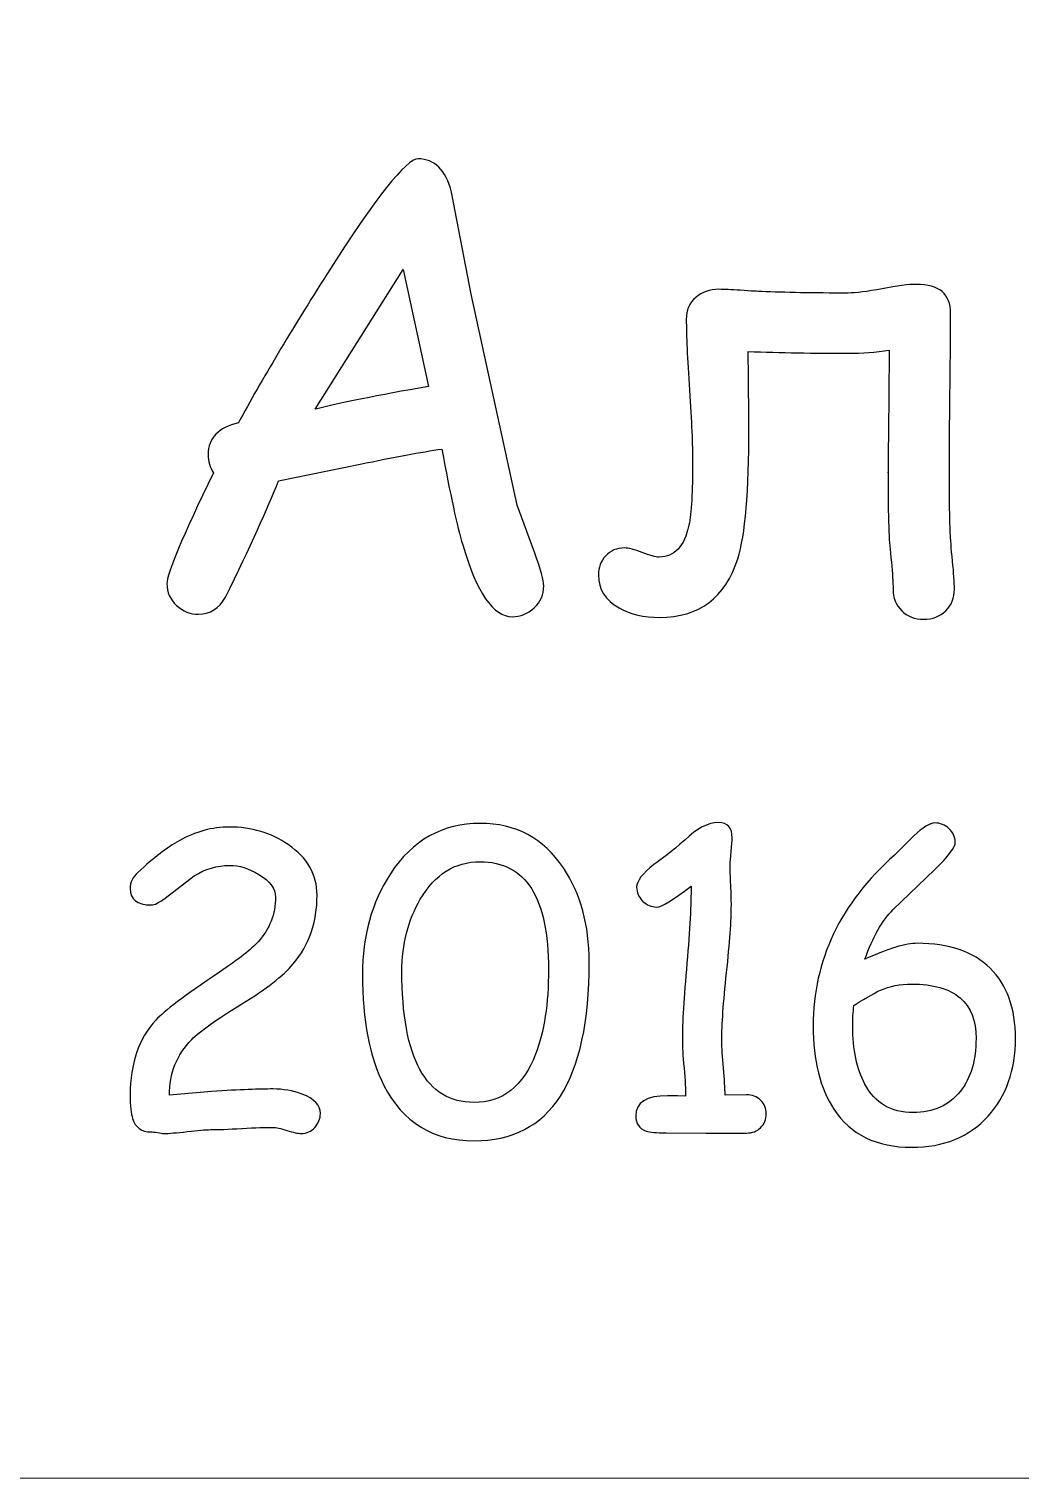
# Model space of a CAD drawing. Header units: centimetres. Extents: x -32 to 84, y -99 to 5.
# Drawn here: x 0.134 to 2.686, y -14.85 to -11.12 of the extents above; entities that cross this region are included whole.
import ezdxf

# ---------------------------------------------------------------- set-up
doc = ezdxf.new("R2010")
doc.units = ezdxf.units.CM
doc.header["$MEASUREMENT"] = 0
doc.layers.add('layer 1', color=7, linetype='Continuous')

msp = doc.modelspace()

# ---------------------------------------------------------------- linework, layer by layer
at = {"layer": 'layer 1', "color": 250, "lineweight": 20}
msp.add_open_spline([(-10.5, 5.15), (-10.5, 5.15), (9.49999, 5.15), (9.49999, 5.15), (9.49999, 5.15), (9.49999, 5.15), (9.49999, -14.85), (9.49999, -14.85), (9.49999, -14.85), (9.49999, -14.85), (-10.5, -14.85), (-10.5, -14.85), (-10.5, -14.85), (-10.5, -14.85), (-10.5, 5.15), (-10.5, 5.15)], degree=3, knots=[0, 0, 0, 0, 0.2, 0.2, 0.2, 0.2, 0.4, 0.4, 0.4, 0.4, 0.6, 0.6, 0.6, 0.6, 1, 1, 1, 1], dxfattribs=at)
msp.add_open_spline([(-10.5, 5.15), (-10.5, 5.15), (9.49999, 5.15), (9.49999, 5.15), (9.49999, 5.15), (9.49999, 5.15), (9.49999, -14.85), (9.49999, -14.85), (9.49999, -14.85), (9.49999, -14.85), (-10.5, -14.85), (-10.5, -14.85), (-10.5, -14.85), (-10.5, -14.85), (-10.5, 5.15), (-10.5, 5.15)], degree=3, knots=[0, 0, 0, 0, 0.2, 0.2, 0.2, 0.2, 0.4, 0.4, 0.4, 0.4, 0.6, 0.6, 0.6, 0.6, 1, 1, 1, 1], dxfattribs=at)
at = {"layer": 'layer 1', "color": 250}
for points, knots in [([(1.37803, -12.63313), (1.32919, -12.63313), (1.28659, -12.5713), (1.2505, -12.4479), (1.2505, -12.4479), (1.23639, -12.401), (1.21848, -12.31892), (1.19705, -12.20165), (1.19705, -12.20165), (1.14331, -12.20912), (1.07303, -12.22217), (0.98619, -12.24083), (0.98619, -12.24083), (0.98619, -12.24083), (0.77589, -12.28374), (0.77589, -12.28374), (0.77589, -12.28374), (0.7493, -12.35196), (0.70399, -12.45164), (0.63967, -12.58302), (0.63967, -12.58302), (0.62257, -12.61207), (0.59978, -12.62673), (0.57048, -12.62673), (0.57048, -12.62673), (0.54931, -12.62673), (0.53059, -12.61927), (0.51376, -12.60408), (0.51376, -12.60408), (0.49721, -12.58889), (0.4888, -12.57023), (0.4888, -12.54784), (0.4888, -12.54784), (0.4888, -12.52279), (0.52868, -12.42765), (0.60873, -12.26242), (0.60873, -12.26242), (0.59978, -12.24883), (0.59517, -12.23337), (0.59517, -12.21551), (0.59517, -12.21551), (0.59517, -12.1734), (0.62122, -12.14622), (0.67304, -12.13423), (0.67304, -12.13423), (0.73329, -12.02283), (0.80954, -11.89491), (0.90153, -11.75046), (0.90153, -11.75046), (1.02717, -11.55325), (1.10533, -11.45464), (1.13598, -11.45464), (1.13598, -11.45464), (1.17805, -11.45464), (1.20654, -11.48316), (1.222, -11.54045), (1.222, -11.54045), (1.222, -11.54045), (1.27193, -11.80296), (1.27193, -11.80296), (1.27193, -11.80296), (1.27193, -11.80296), (1.39079, -12.34557), (1.39079, -12.34557), (1.39079, -12.34557), (1.39079, -12.34557), (1.43611, -12.46949), (1.43611, -12.46949), (1.43611, -12.46949), (1.45158, -12.5116), (1.45917, -12.53985), (1.45917, -12.55397), (1.45917, -12.55397), (1.45917, -12.57636), (1.45103, -12.59528), (1.43448, -12.61047), (1.43448, -12.61047), (1.41793, -12.62566), (1.3992, -12.63313), (1.37803, -12.63313)], [0, 0, 0, 0, 0.047619, 0.047619, 0.047619, 0.047619, 0.0952381, 0.0952381, 0.0952381, 0.0952381, 0.1428571, 0.1428571, 0.1428571, 0.1428571, 0.1904762, 0.1904762, 0.1904762, 0.1904762, 0.2380952, 0.2380952, 0.2380952, 0.2380952, 0.2857143, 0.2857143, 0.2857143, 0.2857143, 0.3333333, 0.3333333, 0.3333333, 0.3333333, 0.3809524, 0.3809524, 0.3809524, 0.3809524, 0.4285714, 0.4285714, 0.4285714, 0.4285714, 0.4761905, 0.4761905, 0.4761905, 0.4761905, 0.5238095, 0.5238095, 0.5238095, 0.5238095, 0.5714286, 0.5714286, 0.5714286, 0.5714286, 0.6190476, 0.6190476, 0.6190476, 0.6190476, 0.6666667, 0.6666667, 0.6666667, 0.6666667, 0.7142857, 0.7142857, 0.7142857, 0.7142857, 0.7619048, 0.7619048, 0.7619048, 0.7619048, 0.8095238, 0.8095238, 0.8095238, 0.8095238, 0.8571429, 0.8571429, 0.8571429, 0.8571429, 0.9047619, 0.9047619, 0.9047619, 0.9047619, 1, 1, 1, 1]), ([(1.09691, -11.73953), (1.09691, -11.73953), (0.8706, -12.09905), (0.8706, -12.09905), (0.8706, -12.09905), (0.93464, -12.08279), (1.03178, -12.06334), (1.1623, -12.04042), (1.1623, -12.04042), (1.1623, -12.04042), (1.09691, -11.73953), (1.09691, -11.73953)], [0, 0, 0, 0, 0.25, 0.25, 0.25, 0.25, 0.5, 0.5, 0.5, 0.5, 1, 1, 1, 1]), ([(2.51666, -12.56224), (2.51666, -12.58462), (2.50933, -12.60301), (2.49441, -12.61767), (2.49441, -12.61767), (2.47975, -12.63233), (2.46048, -12.63952), (2.43742, -12.63952), (2.43742, -12.63952), (2.41462, -12.63952), (2.39563, -12.63233), (2.38098, -12.61767), (2.38098, -12.61767), (2.36605, -12.60301), (2.35872, -12.58462), (2.35872, -12.56224), (2.35872, -12.56224), (2.35872, -12.54491), (2.35737, -12.52173), (2.35438, -12.49268), (2.35438, -12.49268), (2.35085, -12.45936), (2.34896, -12.43644), (2.34842, -12.42392), (2.34842, -12.42392), (2.34651, -12.38154), (2.3457, -12.32744), (2.3457, -12.26135), (2.3457, -12.26135), (2.3457, -12.27734), (2.34679, -12.1726), (2.34896, -11.94714), (2.34896, -11.94714), (2.31395, -11.95247), (2.27867, -11.95514), (2.2434, -11.95514), (2.2434, -11.95514), (2.15494, -11.95514), (2.06892, -11.95354), (1.98588, -11.95034), (1.98588, -11.95034), (1.98588, -11.97166), (1.98615, -12.00417), (1.9867, -12.04761), (1.9867, -12.04761), (1.98724, -12.09105), (1.9875, -12.12383), (1.9875, -12.14569), (1.9875, -12.14569), (1.9875, -12.31012), (1.97801, -12.42312), (1.95901, -12.48388), (1.95901, -12.48388), (1.92673, -12.58436), (1.85942, -12.63472), (1.75712, -12.63472), (1.75712, -12.63472), (1.7175, -12.63472), (1.68277, -12.62673), (1.65319, -12.61047), (1.65319, -12.61047), (1.61765, -12.59048), (1.60001, -12.5625), (1.60001, -12.52572), (1.60001, -12.52572), (1.60001, -12.50654), (1.60625, -12.49001), (1.61873, -12.47642), (1.61873, -12.47642), (1.63095, -12.4631), (1.64723, -12.45617), (1.66731, -12.45617), (1.66731, -12.45617), (1.67789, -12.45617), (1.69309, -12.46016), (1.71263, -12.46789), (1.71263, -12.46789), (1.73216, -12.47562), (1.74681, -12.47962), (1.75686, -12.47962), (1.75686, -12.47962), (1.79566, -12.47962), (1.82089, -12.45217), (1.8331, -12.39754), (1.8331, -12.39754), (1.83934, -12.36635), (1.8426, -12.31145), (1.8426, -12.23257), (1.8426, -12.23257), (1.8426, -12.19206), (1.83989, -12.13103), (1.83447, -12.04975), (1.83447, -12.04975), (1.82904, -11.96846), (1.82632, -11.90797), (1.82632, -11.86772), (1.82632, -11.86772), (1.82632, -11.84427), (1.83447, -11.82562), (1.85047, -11.81149), (1.85047, -11.81149), (1.86675, -11.79737), (1.88656, -11.79044), (1.91044, -11.79044), (1.91044, -11.79044), (1.92428, -11.79044), (1.94246, -11.79124), (1.96526, -11.79284), (1.96526, -11.79284), (1.99374, -11.79497), (2.01247, -11.79603), (2.02088, -11.79603), (2.02088, -11.79603), (2.07922, -11.7987), (2.15331, -11.80003), (2.24313, -11.80003), (2.24313, -11.80003), (2.26294, -11.80003), (2.29197, -11.7963), (2.33051, -11.78884), (2.33051, -11.78884), (2.36931, -11.78138), (2.39862, -11.77764), (2.4187, -11.77764), (2.4187, -11.77764), (2.47758, -11.77764), (2.50689, -11.8027), (2.50689, -11.85253), (2.50689, -11.85253), (2.50689, -11.89784), (2.50634, -11.9658), (2.50526, -12.05588), (2.50526, -12.05588), (2.50417, -12.14595), (2.50363, -12.21365), (2.50363, -12.25895), (2.50363, -12.25895), (2.50363, -12.32265), (2.50445, -12.37568), (2.50608, -12.41832), (2.50608, -12.41832), (2.50662, -12.43138), (2.50851, -12.45537), (2.51177, -12.49028), (2.51177, -12.49028), (2.51503, -12.52039), (2.51666, -12.54438), (2.51666, -12.56224)], [0, 0, 0, 0, 0.0263158, 0.0263158, 0.0263158, 0.0263158, 0.0526316, 0.0526316, 0.0526316, 0.0526316, 0.0789474, 0.0789474, 0.0789474, 0.0789474, 0.1052632, 0.1052632, 0.1052632, 0.1052632, 0.1315789, 0.1315789, 0.1315789, 0.1315789, 0.1578947, 0.1578947, 0.1578947, 0.1578947, 0.1842105, 0.1842105, 0.1842105, 0.1842105, 0.2105263, 0.2105263, 0.2105263, 0.2105263, 0.2368421, 0.2368421, 0.2368421, 0.2368421, 0.2631579, 0.2631579, 0.2631579, 0.2631579, 0.2894737, 0.2894737, 0.2894737, 0.2894737, 0.3157895, 0.3157895, 0.3157895, 0.3157895, 0.3421053, 0.3421053, 0.3421053, 0.3421053, 0.3684211, 0.3684211, 0.3684211, 0.3684211, 0.3947368, 0.3947368, 0.3947368, 0.3947368, 0.4210526, 0.4210526, 0.4210526, 0.4210526, 0.4473684, 0.4473684, 0.4473684, 0.4473684, 0.4736842, 0.4736842, 0.4736842, 0.4736842, 0.5, 0.5, 0.5, 0.5, 0.5263158, 0.5263158, 0.5263158, 0.5263158, 0.5526316, 0.5526316, 0.5526316, 0.5526316, 0.5789474, 0.5789474, 0.5789474, 0.5789474, 0.6052632, 0.6052632, 0.6052632, 0.6052632, 0.6315789, 0.6315789, 0.6315789, 0.6315789, 0.6578947, 0.6578947, 0.6578947, 0.6578947, 0.6842105, 0.6842105, 0.6842105, 0.6842105, 0.7105263, 0.7105263, 0.7105263, 0.7105263, 0.7368421, 0.7368421, 0.7368421, 0.7368421, 0.7631579, 0.7631579, 0.7631579, 0.7631579, 0.7894737, 0.7894737, 0.7894737, 0.7894737, 0.8157895, 0.8157895, 0.8157895, 0.8157895, 0.8421053, 0.8421053, 0.8421053, 0.8421053, 0.8684211, 0.8684211, 0.8684211, 0.8684211, 0.8947368, 0.8947368, 0.8947368, 0.8947368, 0.9210526, 0.9210526, 0.9210526, 0.9210526, 0.9473684, 0.9473684, 0.9473684, 0.9473684, 1, 1, 1, 1]), ([(1.27968, -13.98203), (1.17381, -13.98203), (1.09647, -13.9346), (1.04781, -13.83955), (1.04781, -13.83955), (1.01092, -13.76639), (0.99238, -13.67117), (0.99238, -13.55407), (0.99238, -13.55407), (0.99238, -13.455), (1.01645, -13.36853), (1.06438, -13.29467), (1.06438, -13.29467), (1.12124, -13.2082), (1.19841, -13.16496), (1.29589, -13.16496), (1.29589, -13.16496), (1.38733, -13.16496), (1.4588, -13.2033), (1.50994, -13.27979), (1.50994, -13.27979), (1.55414, -13.34613), (1.57625, -13.42682), (1.57625, -13.52221), (1.57625, -13.52221), (1.57625, -13.67537), (1.55147, -13.79019), (1.5021, -13.86704), (1.5021, -13.86704), (1.45256, -13.9437), (1.37842, -13.98203), (1.27968, -13.98203)], [0, 0, 0, 0, 0.1111111, 0.1111111, 0.1111111, 0.1111111, 0.2222222, 0.2222222, 0.2222222, 0.2222222, 0.3333333, 0.3333333, 0.3333333, 0.3333333, 0.4444444, 0.4444444, 0.4444444, 0.4444444, 0.5555556, 0.5555556, 0.5555556, 0.5555556, 0.6666667, 0.6666667, 0.6666667, 0.6666667, 0.7777778, 0.7777778, 0.7777778, 0.7777778, 1, 1, 1, 1]), ([(1.98153, -13.96208), (1.98153, -13.96208), (1.87762, -13.96208), (1.87762, -13.96208), (1.87762, -13.96208), (1.87762, -13.96208), (1.77425, -13.96155), (1.77425, -13.96155), (1.77425, -13.96155), (1.74983, -13.96155), (1.73272, -13.95998), (1.72292, -13.957), (1.72292, -13.957), (1.70528, -13.9507), (1.69637, -13.93775), (1.69637, -13.91797), (1.69637, -13.91797), (1.69637, -13.88331), (1.72363, -13.86598), (1.77817, -13.86598), (1.77817, -13.86598), (1.77817, -13.86598), (1.8033, -13.86651), (1.8033, -13.86651), (1.8033, -13.86651), (1.8033, -13.86651), (1.82468, -13.86756), (1.82468, -13.86756), (1.82468, -13.86756), (1.82468, -13.85111), (1.82326, -13.82695), (1.8204, -13.79474), (1.8204, -13.79474), (1.81755, -13.76271), (1.81613, -13.73873), (1.81613, -13.72263), (1.81613, -13.72263), (1.81613, -13.67922), (1.82005, -13.61341), (1.82789, -13.52484), (1.82789, -13.52484), (1.83538, -13.43785), (1.83895, -13.37168), (1.83859, -13.3267), (1.83859, -13.3267), (1.79225, -13.3624), (1.76266, -13.38026), (1.74983, -13.38026), (1.74983, -13.38026), (1.73611, -13.38026), (1.72399, -13.37518), (1.71383, -13.36485), (1.71383, -13.36485), (1.70367, -13.3547), (1.6985, -13.3428), (1.6985, -13.3295), (1.6985, -13.3295), (1.6985, -13.31339), (1.7133, -13.29397), (1.74306, -13.27104), (1.74306, -13.27104), (1.76178, -13.25808), (1.78833, -13.23725), (1.82254, -13.20855), (1.82254, -13.20855), (1.85302, -13.17809), (1.88208, -13.16286), (1.9097, -13.16286), (1.9097, -13.16286), (1.93287, -13.16286), (1.94445, -13.17599), (1.94445, -13.20225), (1.94445, -13.20225), (1.94445, -13.21012), (1.94356, -13.22185), (1.94178, -13.23743), (1.94178, -13.23743), (1.93999, -13.25283), (1.93911, -13.26456), (1.93911, -13.27244), (1.93911, -13.27244), (1.93911, -13.28364), (1.93964, -13.30079), (1.94071, -13.32372), (1.94071, -13.32372), (1.94178, -13.34648), (1.94231, -13.36363), (1.94231, -13.37483), (1.94231, -13.37483), (1.94231, -13.41387), (1.93821, -13.4718), (1.93001, -13.54899), (1.93001, -13.54899), (1.92182, -13.62618), (1.91771, -13.68395), (1.91771, -13.72263), (1.91771, -13.72263), (1.91771, -13.74241), (1.91914, -13.76639), (1.92182, -13.79474), (1.92182, -13.79474), (1.92449, -13.8231), (1.92591, -13.84638), (1.92627, -13.86441), (1.92627, -13.86441), (1.92627, -13.86441), (1.98134, -13.86336), (1.98134, -13.86336), (1.98134, -13.86336), (1.99595, -13.86336), (2.00808, -13.86809), (2.0177, -13.87754), (2.0177, -13.87754), (2.02733, -13.88699), (2.03214, -13.89872), (2.03214, -13.91272), (2.03214, -13.91272), (2.03214, -13.92707), (2.02733, -13.93898), (2.0177, -13.94825), (2.0177, -13.94825), (2.00825, -13.95753), (1.99614, -13.96208), (1.98153, -13.96208)], [0, 0, 0, 0, 0.03125, 0.03125, 0.03125, 0.03125, 0.0625, 0.0625, 0.0625, 0.0625, 0.09375, 0.09375, 0.09375, 0.09375, 0.125, 0.125, 0.125, 0.125, 0.15625, 0.15625, 0.15625, 0.15625, 0.1875, 0.1875, 0.1875, 0.1875, 0.21875, 0.21875, 0.21875, 0.21875, 0.25, 0.25, 0.25, 0.25, 0.28125, 0.28125, 0.28125, 0.28125, 0.3125, 0.3125, 0.3125, 0.3125, 0.34375, 0.34375, 0.34375, 0.34375, 0.375, 0.375, 0.375, 0.375, 0.40625, 0.40625, 0.40625, 0.40625, 0.4375, 0.4375, 0.4375, 0.4375, 0.46875, 0.46875, 0.46875, 0.46875, 0.5, 0.5, 0.5, 0.5, 0.53125, 0.53125, 0.53125, 0.53125, 0.5625, 0.5625, 0.5625, 0.5625, 0.59375, 0.59375, 0.59375, 0.59375, 0.625, 0.625, 0.625, 0.625, 0.65625, 0.65625, 0.65625, 0.65625, 0.6875, 0.6875, 0.6875, 0.6875, 0.71875, 0.71875, 0.71875, 0.71875, 0.75, 0.75, 0.75, 0.75, 0.78125, 0.78125, 0.78125, 0.78125, 0.8125, 0.8125, 0.8125, 0.8125, 0.84375, 0.84375, 0.84375, 0.84375, 0.875, 0.875, 0.875, 0.875, 0.90625, 0.90625, 0.90625, 0.90625, 0.9375, 0.9375, 0.9375, 0.9375, 1, 1, 1, 1]), ([(2.40676, -13.99884), (2.31605, -13.99884), (2.24921, -13.96611), (2.20644, -13.90082), (2.20644, -13.90082), (2.17097, -13.84726), (2.15315, -13.77549), (2.15315, -13.68605), (2.15315, -13.68605), (2.15315, -13.51714), (2.22302, -13.37063), (2.36274, -13.24653), (2.36274, -13.24653), (2.36274, -13.24653), (2.41175, -13.19769), (2.41175, -13.19769), (2.41175, -13.19769), (2.43581, -13.17512), (2.45399, -13.16391), (2.46611, -13.16391), (2.46611, -13.16391), (2.48001, -13.16391), (2.49231, -13.16881), (2.50265, -13.17862), (2.50265, -13.17862), (2.51316, -13.18824), (2.51851, -13.1998), (2.51887, -13.21327), (2.51887, -13.21327), (2.51958, -13.22553), (2.50175, -13.24933), (2.46557, -13.28469), (2.46557, -13.28469), (2.46557, -13.28469), (2.35881, -13.38691), (2.35881, -13.38691), (2.35881, -13.38691), (2.33066, -13.41509), (2.30642, -13.45745), (2.2861, -13.51434), (2.2861, -13.51434), (2.31641, -13.50068), (2.34296, -13.49053), (2.3656, -13.4837), (2.3656, -13.4837), (2.38805, -13.47705), (2.40676, -13.47373), (2.42137, -13.47373), (2.42137, -13.47373), (2.50282, -13.47373), (2.56521, -13.49508), (2.60869, -13.53779), (2.60869, -13.53779), (2.65217, -13.5805), (2.67392, -13.64071), (2.67392, -13.7186), (2.67392, -13.7186), (2.67392, -13.80017), (2.65039, -13.86686), (2.60352, -13.9185), (2.60352, -13.9185), (2.5545, -13.97206), (2.48892, -13.99884), (2.40676, -13.99884)], [0, 0, 0, 0, 0.0588235, 0.0588235, 0.0588235, 0.0588235, 0.1176471, 0.1176471, 0.1176471, 0.1176471, 0.1764706, 0.1764706, 0.1764706, 0.1764706, 0.2352941, 0.2352941, 0.2352941, 0.2352941, 0.2941176, 0.2941176, 0.2941176, 0.2941176, 0.3529412, 0.3529412, 0.3529412, 0.3529412, 0.4117647, 0.4117647, 0.4117647, 0.4117647, 0.4705882, 0.4705882, 0.4705882, 0.4705882, 0.5294118, 0.5294118, 0.5294118, 0.5294118, 0.5882353, 0.5882353, 0.5882353, 0.5882353, 0.6470588, 0.6470588, 0.6470588, 0.6470588, 0.7058824, 0.7058824, 0.7058824, 0.7058824, 0.7647059, 0.7647059, 0.7647059, 0.7647059, 0.8235294, 0.8235294, 0.8235294, 0.8235294, 0.8823529, 0.8823529, 0.8823529, 0.8823529, 1, 1, 1, 1]), ([(0.83501, -13.96313), (0.82628, -13.96313), (0.81398, -13.9605), (0.79812, -13.95525), (0.79812, -13.95525), (0.78226, -13.95), (0.77014, -13.94738), (0.76194, -13.94738), (0.76194, -13.94738), (0.74411, -13.94738), (0.71739, -13.94843), (0.68192, -13.95035), (0.68192, -13.95035), (0.64645, -13.95228), (0.61972, -13.95333), (0.60154, -13.95333), (0.60154, -13.95333), (0.58799, -13.95333), (0.56785, -13.9549), (0.5413, -13.95823), (0.5413, -13.95823), (0.51457, -13.96155), (0.49443, -13.96313), (0.48089, -13.96313), (0.48089, -13.96313), (0.47714, -13.96313), (0.47161, -13.96243), (0.46431, -13.96103), (0.46431, -13.96103), (0.457, -13.95963), (0.4513, -13.9591), (0.44755, -13.9591), (0.44755, -13.9591), (0.42349, -13.9591), (0.40781, -13.94755), (0.4005, -13.9248), (0.4005, -13.9248), (0.39641, -13.91272), (0.39427, -13.89224), (0.39427, -13.86318), (0.39427, -13.86318), (0.39427, -13.78372), (0.41636, -13.71965), (0.46056, -13.67117), (0.46056, -13.67117), (0.4807, -13.64894), (0.53524, -13.60798), (0.624, -13.54829), (0.624, -13.54829), (0.67373, -13.51469), (0.70687, -13.48861), (0.72363, -13.46988), (0.72363, -13.46988), (0.75356, -13.43697), (0.76853, -13.39864), (0.76853, -13.35453), (0.76853, -13.35453), (0.76853, -13.33265), (0.7541, -13.31322), (0.72523, -13.29624), (0.72523, -13.29624), (0.69974, -13.28084), (0.67479, -13.27314), (0.65038, -13.27314), (0.65038, -13.27314), (0.61829, -13.27314), (0.58782, -13.28224), (0.55894, -13.30027), (0.55894, -13.30027), (0.55894, -13.30027), (0.48409, -13.35768), (0.48409, -13.35768), (0.48409, -13.35768), (0.46912, -13.36923), (0.45718, -13.37501), (0.44809, -13.37501), (0.44809, -13.37501), (0.41227, -13.37501), (0.39427, -13.361), (0.39427, -13.333), (0.39427, -13.333), (0.39427, -13.31689), (0.40086, -13.30307), (0.41405, -13.29134), (0.41405, -13.29134), (0.45486, -13.25371), (0.49015, -13.22658), (0.52027, -13.20977), (0.52027, -13.20977), (0.56233, -13.18614), (0.60564, -13.17441), (0.65019, -13.17441), (0.65019, -13.17441), (0.7067, -13.17441), (0.75713, -13.18947), (0.80133, -13.21957), (0.80133, -13.21957), (0.8507, -13.25336), (0.87547, -13.29677), (0.87547, -13.3498), (0.87547, -13.3498), (0.87547, -13.38463), (0.87048, -13.41667), (0.86032, -13.44607), (0.86032, -13.44607), (0.85016, -13.47548), (0.83484, -13.50226), (0.81434, -13.52659), (0.81434, -13.52659), (0.78832, -13.5574), (0.74411, -13.5917), (0.68174, -13.62969), (0.68174, -13.62969), (0.61633, -13.66994), (0.57338, -13.70058), (0.55271, -13.7214), (0.55271, -13.7214), (0.51421, -13.76061), (0.49514, -13.8084), (0.49585, -13.86441), (0.49585, -13.86441), (0.49585, -13.86441), (0.6035, -13.85478), (0.6035, -13.85478), (0.6035, -13.85478), (0.67729, -13.85076), (0.73004, -13.84866), (0.76176, -13.84866), (0.76176, -13.84866), (0.78832, -13.84866), (0.81327, -13.85303), (0.83698, -13.86196), (0.83698, -13.86196), (0.86835, -13.87404), (0.88403, -13.89049), (0.88403, -13.91184), (0.88403, -13.91184), (0.88403, -13.92515), (0.87939, -13.93705), (0.86995, -13.94755), (0.86995, -13.94755), (0.8605, -13.95788), (0.84892, -13.96313), (0.83501, -13.96313)], [0, 0, 0, 0, 0.027027, 0.027027, 0.027027, 0.027027, 0.0540541, 0.0540541, 0.0540541, 0.0540541, 0.0810811, 0.0810811, 0.0810811, 0.0810811, 0.1081081, 0.1081081, 0.1081081, 0.1081081, 0.1351351, 0.1351351, 0.1351351, 0.1351351, 0.1621622, 0.1621622, 0.1621622, 0.1621622, 0.1891892, 0.1891892, 0.1891892, 0.1891892, 0.2162162, 0.2162162, 0.2162162, 0.2162162, 0.2432432, 0.2432432, 0.2432432, 0.2432432, 0.2702703, 0.2702703, 0.2702703, 0.2702703, 0.2972973, 0.2972973, 0.2972973, 0.2972973, 0.3243243, 0.3243243, 0.3243243, 0.3243243, 0.3513514, 0.3513514, 0.3513514, 0.3513514, 0.3783784, 0.3783784, 0.3783784, 0.3783784, 0.4054054, 0.4054054, 0.4054054, 0.4054054, 0.4324324, 0.4324324, 0.4324324, 0.4324324, 0.4594595, 0.4594595, 0.4594595, 0.4594595, 0.4864865, 0.4864865, 0.4864865, 0.4864865, 0.5135135, 0.5135135, 0.5135135, 0.5135135, 0.5405405, 0.5405405, 0.5405405, 0.5405405, 0.5675676, 0.5675676, 0.5675676, 0.5675676, 0.5945946, 0.5945946, 0.5945946, 0.5945946, 0.6216216, 0.6216216, 0.6216216, 0.6216216, 0.6486486, 0.6486486, 0.6486486, 0.6486486, 0.6756757, 0.6756757, 0.6756757, 0.6756757, 0.7027027, 0.7027027, 0.7027027, 0.7027027, 0.7297297, 0.7297297, 0.7297297, 0.7297297, 0.7567568, 0.7567568, 0.7567568, 0.7567568, 0.7837838, 0.7837838, 0.7837838, 0.7837838, 0.8108108, 0.8108108, 0.8108108, 0.8108108, 0.8378378, 0.8378378, 0.8378378, 0.8378378, 0.8648649, 0.8648649, 0.8648649, 0.8648649, 0.8918919, 0.8918919, 0.8918919, 0.8918919, 0.9189189, 0.9189189, 0.9189189, 0.9189189, 0.9459459, 0.9459459, 0.9459459, 0.9459459, 1, 1, 1, 1]), ([(1.29518, -13.26368), (1.23049, -13.26368), (1.17934, -13.29589), (1.14138, -13.36048), (1.14138, -13.36048), (1.10984, -13.41457), (1.09397, -13.47618), (1.09397, -13.54549), (1.09397, -13.54549), (1.09397, -13.65804), (1.10948, -13.74241), (1.14031, -13.79877), (1.14031, -13.79877), (1.17132, -13.85513), (1.21765, -13.88331), (1.2795, -13.88331), (1.2795, -13.88331), (1.35329, -13.88331), (1.40604, -13.842), (1.43812, -13.75921), (1.43812, -13.75921), (1.4604, -13.7018), (1.47144, -13.62916), (1.47144, -13.54094), (1.47144, -13.54094), (1.47144, -13.44835), (1.45683, -13.37903), (1.42743, -13.33282), (1.42743, -13.33282), (1.39802, -13.28679), (1.354, -13.26368), (1.29518, -13.26368)], [0, 0, 0, 0, 0.1111111, 0.1111111, 0.1111111, 0.1111111, 0.2222222, 0.2222222, 0.2222222, 0.2222222, 0.3333333, 0.3333333, 0.3333333, 0.3333333, 0.4444444, 0.4444444, 0.4444444, 0.4444444, 0.5555556, 0.5555556, 0.5555556, 0.5555556, 0.6666667, 0.6666667, 0.6666667, 0.6666667, 0.7777778, 0.7777778, 0.7777778, 0.7777778, 1, 1, 1, 1]), ([(2.40676, -13.57875), (2.37682, -13.57875), (2.35009, -13.58383), (2.32638, -13.59415), (2.32638, -13.59415), (2.31729, -13.59818), (2.29448, -13.61131), (2.25794, -13.63354), (2.25794, -13.63354), (2.2558, -13.65156), (2.25473, -13.66924), (2.25473, -13.68657), (2.25473, -13.68657), (2.25473, -13.74766), (2.26525, -13.79737), (2.2861, -13.83588), (2.2861, -13.83588), (2.31248, -13.88506), (2.35382, -13.90957), (2.40979, -13.90957), (2.40979, -13.90957), (2.46255, -13.90957), (2.50318, -13.89119), (2.53205, -13.85443), (2.53205, -13.85443), (2.55896, -13.8203), (2.57233, -13.77514), (2.57233, -13.71878), (2.57233, -13.71878), (2.57233, -13.67222), (2.55861, -13.63721), (2.53116, -13.61376), (2.53116, -13.61376), (2.50353, -13.59048), (2.46219, -13.57875), (2.40676, -13.57875)], [0, 0, 0, 0, 0.1, 0.1, 0.1, 0.1, 0.2, 0.2, 0.2, 0.2, 0.3, 0.3, 0.3, 0.3, 0.4, 0.4, 0.4, 0.4, 0.5, 0.5, 0.5, 0.5, 0.6, 0.6, 0.6, 0.6, 0.7, 0.7, 0.7, 0.7, 0.8, 0.8, 0.8, 0.8, 1, 1, 1, 1])]:
    msp.add_open_spline(points, degree=3, knots=knots, dxfattribs=at)
at = {"layer": 'layer 1', "color": 250, "lineweight": 25}
for points, knots in [([(1.37803, -12.63313), (1.32919, -12.63313), (1.28659, -12.5713), (1.2505, -12.4479), (1.2505, -12.4479), (1.23639, -12.401), (1.21848, -12.31892), (1.19705, -12.20165), (1.19705, -12.20165), (1.14331, -12.20912), (1.07303, -12.22217), (0.98619, -12.24083), (0.98619, -12.24083), (0.98619, -12.24083), (0.77589, -12.28374), (0.77589, -12.28374), (0.77589, -12.28374), (0.7493, -12.35196), (0.70399, -12.45164), (0.63967, -12.58302), (0.63967, -12.58302), (0.62257, -12.61207), (0.59978, -12.62673), (0.57048, -12.62673), (0.57048, -12.62673), (0.54931, -12.62673), (0.53059, -12.61927), (0.51376, -12.60408), (0.51376, -12.60408), (0.49721, -12.58889), (0.4888, -12.57023), (0.4888, -12.54784), (0.4888, -12.54784), (0.4888, -12.52279), (0.52868, -12.42765), (0.60873, -12.26242), (0.60873, -12.26242), (0.59978, -12.24883), (0.59517, -12.23337), (0.59517, -12.21551), (0.59517, -12.21551), (0.59517, -12.1734), (0.62122, -12.14622), (0.67304, -12.13423), (0.67304, -12.13423), (0.73329, -12.02283), (0.80954, -11.89491), (0.90153, -11.75046), (0.90153, -11.75046), (1.02717, -11.55325), (1.10533, -11.45464), (1.13598, -11.45464), (1.13598, -11.45464), (1.17805, -11.45464), (1.20654, -11.48316), (1.222, -11.54045), (1.222, -11.54045), (1.222, -11.54045), (1.27193, -11.80296), (1.27193, -11.80296), (1.27193, -11.80296), (1.27193, -11.80296), (1.39079, -12.34557), (1.39079, -12.34557), (1.39079, -12.34557), (1.39079, -12.34557), (1.43611, -12.46949), (1.43611, -12.46949), (1.43611, -12.46949), (1.45158, -12.5116), (1.45917, -12.53985), (1.45917, -12.55397), (1.45917, -12.55397), (1.45917, -12.57636), (1.45103, -12.59528), (1.43448, -12.61047), (1.43448, -12.61047), (1.41793, -12.62566), (1.3992, -12.63313), (1.37803, -12.63313)], [0, 0, 0, 0, 0.047619, 0.047619, 0.047619, 0.047619, 0.0952381, 0.0952381, 0.0952381, 0.0952381, 0.1428571, 0.1428571, 0.1428571, 0.1428571, 0.1904762, 0.1904762, 0.1904762, 0.1904762, 0.2380952, 0.2380952, 0.2380952, 0.2380952, 0.2857143, 0.2857143, 0.2857143, 0.2857143, 0.3333333, 0.3333333, 0.3333333, 0.3333333, 0.3809524, 0.3809524, 0.3809524, 0.3809524, 0.4285714, 0.4285714, 0.4285714, 0.4285714, 0.4761905, 0.4761905, 0.4761905, 0.4761905, 0.5238095, 0.5238095, 0.5238095, 0.5238095, 0.5714286, 0.5714286, 0.5714286, 0.5714286, 0.6190476, 0.6190476, 0.6190476, 0.6190476, 0.6666667, 0.6666667, 0.6666667, 0.6666667, 0.7142857, 0.7142857, 0.7142857, 0.7142857, 0.7619048, 0.7619048, 0.7619048, 0.7619048, 0.8095238, 0.8095238, 0.8095238, 0.8095238, 0.8571429, 0.8571429, 0.8571429, 0.8571429, 0.9047619, 0.9047619, 0.9047619, 0.9047619, 1, 1, 1, 1]), ([(1.09691, -11.73953), (1.09691, -11.73953), (0.8706, -12.09905), (0.8706, -12.09905), (0.8706, -12.09905), (0.93464, -12.08279), (1.03178, -12.06334), (1.1623, -12.04042), (1.1623, -12.04042), (1.1623, -12.04042), (1.09691, -11.73953), (1.09691, -11.73953)], [0, 0, 0, 0, 0.25, 0.25, 0.25, 0.25, 0.5, 0.5, 0.5, 0.5, 1, 1, 1, 1]), ([(2.51666, -12.56224), (2.51666, -12.58462), (2.50933, -12.60301), (2.49441, -12.61767), (2.49441, -12.61767), (2.47975, -12.63233), (2.46048, -12.63952), (2.43742, -12.63952), (2.43742, -12.63952), (2.41462, -12.63952), (2.39563, -12.63233), (2.38098, -12.61767), (2.38098, -12.61767), (2.36605, -12.60301), (2.35872, -12.58462), (2.35872, -12.56224), (2.35872, -12.56224), (2.35872, -12.54491), (2.35737, -12.52173), (2.35438, -12.49268), (2.35438, -12.49268), (2.35085, -12.45936), (2.34896, -12.43644), (2.34842, -12.42392), (2.34842, -12.42392), (2.34651, -12.38154), (2.3457, -12.32744), (2.3457, -12.26135), (2.3457, -12.26135), (2.3457, -12.27734), (2.34679, -12.1726), (2.34896, -11.94714), (2.34896, -11.94714), (2.31395, -11.95247), (2.27867, -11.95514), (2.2434, -11.95514), (2.2434, -11.95514), (2.15494, -11.95514), (2.06892, -11.95354), (1.98588, -11.95034), (1.98588, -11.95034), (1.98588, -11.97166), (1.98615, -12.00417), (1.9867, -12.04761), (1.9867, -12.04761), (1.98724, -12.09105), (1.9875, -12.12383), (1.9875, -12.14569), (1.9875, -12.14569), (1.9875, -12.31012), (1.97801, -12.42312), (1.95901, -12.48388), (1.95901, -12.48388), (1.92673, -12.58436), (1.85942, -12.63472), (1.75712, -12.63472), (1.75712, -12.63472), (1.7175, -12.63472), (1.68277, -12.62673), (1.65319, -12.61047), (1.65319, -12.61047), (1.61765, -12.59048), (1.60001, -12.5625), (1.60001, -12.52572), (1.60001, -12.52572), (1.60001, -12.50654), (1.60625, -12.49001), (1.61873, -12.47642), (1.61873, -12.47642), (1.63095, -12.4631), (1.64723, -12.45617), (1.66731, -12.45617), (1.66731, -12.45617), (1.67789, -12.45617), (1.69309, -12.46016), (1.71263, -12.46789), (1.71263, -12.46789), (1.73216, -12.47562), (1.74681, -12.47962), (1.75686, -12.47962), (1.75686, -12.47962), (1.79566, -12.47962), (1.82089, -12.45217), (1.8331, -12.39754), (1.8331, -12.39754), (1.83934, -12.36635), (1.8426, -12.31145), (1.8426, -12.23257), (1.8426, -12.23257), (1.8426, -12.19206), (1.83989, -12.13103), (1.83447, -12.04975), (1.83447, -12.04975), (1.82904, -11.96846), (1.82632, -11.90797), (1.82632, -11.86772), (1.82632, -11.86772), (1.82632, -11.84427), (1.83447, -11.82562), (1.85047, -11.81149), (1.85047, -11.81149), (1.86675, -11.79737), (1.88656, -11.79044), (1.91044, -11.79044), (1.91044, -11.79044), (1.92428, -11.79044), (1.94246, -11.79124), (1.96526, -11.79284), (1.96526, -11.79284), (1.99374, -11.79497), (2.01247, -11.79603), (2.02088, -11.79603), (2.02088, -11.79603), (2.07922, -11.7987), (2.15331, -11.80003), (2.24313, -11.80003), (2.24313, -11.80003), (2.26294, -11.80003), (2.29197, -11.7963), (2.33051, -11.78884), (2.33051, -11.78884), (2.36931, -11.78138), (2.39862, -11.77764), (2.4187, -11.77764), (2.4187, -11.77764), (2.47758, -11.77764), (2.50689, -11.8027), (2.50689, -11.85253), (2.50689, -11.85253), (2.50689, -11.89784), (2.50634, -11.9658), (2.50526, -12.05588), (2.50526, -12.05588), (2.50417, -12.14595), (2.50363, -12.21365), (2.50363, -12.25895), (2.50363, -12.25895), (2.50363, -12.32265), (2.50445, -12.37568), (2.50608, -12.41832), (2.50608, -12.41832), (2.50662, -12.43138), (2.50851, -12.45537), (2.51177, -12.49028), (2.51177, -12.49028), (2.51503, -12.52039), (2.51666, -12.54438), (2.51666, -12.56224)], [0, 0, 0, 0, 0.0263158, 0.0263158, 0.0263158, 0.0263158, 0.0526316, 0.0526316, 0.0526316, 0.0526316, 0.0789474, 0.0789474, 0.0789474, 0.0789474, 0.1052632, 0.1052632, 0.1052632, 0.1052632, 0.1315789, 0.1315789, 0.1315789, 0.1315789, 0.1578947, 0.1578947, 0.1578947, 0.1578947, 0.1842105, 0.1842105, 0.1842105, 0.1842105, 0.2105263, 0.2105263, 0.2105263, 0.2105263, 0.2368421, 0.2368421, 0.2368421, 0.2368421, 0.2631579, 0.2631579, 0.2631579, 0.2631579, 0.2894737, 0.2894737, 0.2894737, 0.2894737, 0.3157895, 0.3157895, 0.3157895, 0.3157895, 0.3421053, 0.3421053, 0.3421053, 0.3421053, 0.3684211, 0.3684211, 0.3684211, 0.3684211, 0.3947368, 0.3947368, 0.3947368, 0.3947368, 0.4210526, 0.4210526, 0.4210526, 0.4210526, 0.4473684, 0.4473684, 0.4473684, 0.4473684, 0.4736842, 0.4736842, 0.4736842, 0.4736842, 0.5, 0.5, 0.5, 0.5, 0.5263158, 0.5263158, 0.5263158, 0.5263158, 0.5526316, 0.5526316, 0.5526316, 0.5526316, 0.5789474, 0.5789474, 0.5789474, 0.5789474, 0.6052632, 0.6052632, 0.6052632, 0.6052632, 0.6315789, 0.6315789, 0.6315789, 0.6315789, 0.6578947, 0.6578947, 0.6578947, 0.6578947, 0.6842105, 0.6842105, 0.6842105, 0.6842105, 0.7105263, 0.7105263, 0.7105263, 0.7105263, 0.7368421, 0.7368421, 0.7368421, 0.7368421, 0.7631579, 0.7631579, 0.7631579, 0.7631579, 0.7894737, 0.7894737, 0.7894737, 0.7894737, 0.8157895, 0.8157895, 0.8157895, 0.8157895, 0.8421053, 0.8421053, 0.8421053, 0.8421053, 0.8684211, 0.8684211, 0.8684211, 0.8684211, 0.8947368, 0.8947368, 0.8947368, 0.8947368, 0.9210526, 0.9210526, 0.9210526, 0.9210526, 0.9473684, 0.9473684, 0.9473684, 0.9473684, 1, 1, 1, 1])]:
    msp.add_open_spline(points, degree=3, knots=knots, dxfattribs=at)
at = {"layer": 'layer 1', "color": 250, "lineweight": 9}
for points, knots in [([(1.27968, -13.98203), (1.17381, -13.98203), (1.09647, -13.9346), (1.04781, -13.83955), (1.04781, -13.83955), (1.01092, -13.76639), (0.99238, -13.67117), (0.99238, -13.55407), (0.99238, -13.55407), (0.99238, -13.455), (1.01645, -13.36853), (1.06438, -13.29467), (1.06438, -13.29467), (1.12124, -13.2082), (1.19841, -13.16496), (1.29589, -13.16496), (1.29589, -13.16496), (1.38733, -13.16496), (1.4588, -13.2033), (1.50994, -13.27979), (1.50994, -13.27979), (1.55414, -13.34613), (1.57625, -13.42682), (1.57625, -13.52221), (1.57625, -13.52221), (1.57625, -13.67537), (1.55147, -13.79019), (1.5021, -13.86704), (1.5021, -13.86704), (1.45256, -13.9437), (1.37842, -13.98203), (1.27968, -13.98203)], [0, 0, 0, 0, 0.1111111, 0.1111111, 0.1111111, 0.1111111, 0.2222222, 0.2222222, 0.2222222, 0.2222222, 0.3333333, 0.3333333, 0.3333333, 0.3333333, 0.4444444, 0.4444444, 0.4444444, 0.4444444, 0.5555556, 0.5555556, 0.5555556, 0.5555556, 0.6666667, 0.6666667, 0.6666667, 0.6666667, 0.7777778, 0.7777778, 0.7777778, 0.7777778, 1, 1, 1, 1]), ([(1.98153, -13.96208), (1.98153, -13.96208), (1.87762, -13.96208), (1.87762, -13.96208), (1.87762, -13.96208), (1.87762, -13.96208), (1.77425, -13.96155), (1.77425, -13.96155), (1.77425, -13.96155), (1.74983, -13.96155), (1.73272, -13.95998), (1.72292, -13.957), (1.72292, -13.957), (1.70528, -13.9507), (1.69637, -13.93775), (1.69637, -13.91797), (1.69637, -13.91797), (1.69637, -13.88331), (1.72363, -13.86598), (1.77817, -13.86598), (1.77817, -13.86598), (1.77817, -13.86598), (1.8033, -13.86651), (1.8033, -13.86651), (1.8033, -13.86651), (1.8033, -13.86651), (1.82468, -13.86756), (1.82468, -13.86756), (1.82468, -13.86756), (1.82468, -13.85111), (1.82326, -13.82695), (1.8204, -13.79474), (1.8204, -13.79474), (1.81755, -13.76271), (1.81613, -13.73873), (1.81613, -13.72263), (1.81613, -13.72263), (1.81613, -13.67922), (1.82005, -13.61341), (1.82789, -13.52484), (1.82789, -13.52484), (1.83538, -13.43785), (1.83895, -13.37168), (1.83859, -13.3267), (1.83859, -13.3267), (1.79225, -13.3624), (1.76266, -13.38026), (1.74983, -13.38026), (1.74983, -13.38026), (1.73611, -13.38026), (1.72399, -13.37518), (1.71383, -13.36485), (1.71383, -13.36485), (1.70367, -13.3547), (1.6985, -13.3428), (1.6985, -13.3295), (1.6985, -13.3295), (1.6985, -13.31339), (1.7133, -13.29397), (1.74306, -13.27104), (1.74306, -13.27104), (1.76178, -13.25808), (1.78833, -13.23725), (1.82254, -13.20855), (1.82254, -13.20855), (1.85302, -13.17809), (1.88208, -13.16286), (1.9097, -13.16286), (1.9097, -13.16286), (1.93287, -13.16286), (1.94445, -13.17599), (1.94445, -13.20225), (1.94445, -13.20225), (1.94445, -13.21012), (1.94356, -13.22185), (1.94178, -13.23743), (1.94178, -13.23743), (1.93999, -13.25283), (1.93911, -13.26456), (1.93911, -13.27244), (1.93911, -13.27244), (1.93911, -13.28364), (1.93964, -13.30079), (1.94071, -13.32372), (1.94071, -13.32372), (1.94178, -13.34648), (1.94231, -13.36363), (1.94231, -13.37483), (1.94231, -13.37483), (1.94231, -13.41387), (1.93821, -13.4718), (1.93001, -13.54899), (1.93001, -13.54899), (1.92182, -13.62618), (1.91771, -13.68395), (1.91771, -13.72263), (1.91771, -13.72263), (1.91771, -13.74241), (1.91914, -13.76639), (1.92182, -13.79474), (1.92182, -13.79474), (1.92449, -13.8231), (1.92591, -13.84638), (1.92627, -13.86441), (1.92627, -13.86441), (1.92627, -13.86441), (1.98134, -13.86336), (1.98134, -13.86336), (1.98134, -13.86336), (1.99595, -13.86336), (2.00808, -13.86809), (2.0177, -13.87754), (2.0177, -13.87754), (2.02733, -13.88699), (2.03214, -13.89872), (2.03214, -13.91272), (2.03214, -13.91272), (2.03214, -13.92707), (2.02733, -13.93898), (2.0177, -13.94825), (2.0177, -13.94825), (2.00825, -13.95753), (1.99614, -13.96208), (1.98153, -13.96208)], [0, 0, 0, 0, 0.03125, 0.03125, 0.03125, 0.03125, 0.0625, 0.0625, 0.0625, 0.0625, 0.09375, 0.09375, 0.09375, 0.09375, 0.125, 0.125, 0.125, 0.125, 0.15625, 0.15625, 0.15625, 0.15625, 0.1875, 0.1875, 0.1875, 0.1875, 0.21875, 0.21875, 0.21875, 0.21875, 0.25, 0.25, 0.25, 0.25, 0.28125, 0.28125, 0.28125, 0.28125, 0.3125, 0.3125, 0.3125, 0.3125, 0.34375, 0.34375, 0.34375, 0.34375, 0.375, 0.375, 0.375, 0.375, 0.40625, 0.40625, 0.40625, 0.40625, 0.4375, 0.4375, 0.4375, 0.4375, 0.46875, 0.46875, 0.46875, 0.46875, 0.5, 0.5, 0.5, 0.5, 0.53125, 0.53125, 0.53125, 0.53125, 0.5625, 0.5625, 0.5625, 0.5625, 0.59375, 0.59375, 0.59375, 0.59375, 0.625, 0.625, 0.625, 0.625, 0.65625, 0.65625, 0.65625, 0.65625, 0.6875, 0.6875, 0.6875, 0.6875, 0.71875, 0.71875, 0.71875, 0.71875, 0.75, 0.75, 0.75, 0.75, 0.78125, 0.78125, 0.78125, 0.78125, 0.8125, 0.8125, 0.8125, 0.8125, 0.84375, 0.84375, 0.84375, 0.84375, 0.875, 0.875, 0.875, 0.875, 0.90625, 0.90625, 0.90625, 0.90625, 0.9375, 0.9375, 0.9375, 0.9375, 1, 1, 1, 1]), ([(2.40676, -13.99884), (2.31605, -13.99884), (2.24921, -13.96611), (2.20644, -13.90082), (2.20644, -13.90082), (2.17097, -13.84726), (2.15315, -13.77549), (2.15315, -13.68605), (2.15315, -13.68605), (2.15315, -13.51714), (2.22302, -13.37063), (2.36274, -13.24653), (2.36274, -13.24653), (2.36274, -13.24653), (2.41175, -13.19769), (2.41175, -13.19769), (2.41175, -13.19769), (2.43581, -13.17512), (2.45399, -13.16391), (2.46611, -13.16391), (2.46611, -13.16391), (2.48001, -13.16391), (2.49231, -13.16881), (2.50265, -13.17862), (2.50265, -13.17862), (2.51316, -13.18824), (2.51851, -13.1998), (2.51887, -13.21327), (2.51887, -13.21327), (2.51958, -13.22553), (2.50175, -13.24933), (2.46557, -13.28469), (2.46557, -13.28469), (2.46557, -13.28469), (2.35881, -13.38691), (2.35881, -13.38691), (2.35881, -13.38691), (2.33066, -13.41509), (2.30642, -13.45745), (2.2861, -13.51434), (2.2861, -13.51434), (2.31641, -13.50068), (2.34296, -13.49053), (2.3656, -13.4837), (2.3656, -13.4837), (2.38805, -13.47705), (2.40676, -13.47373), (2.42137, -13.47373), (2.42137, -13.47373), (2.50282, -13.47373), (2.56521, -13.49508), (2.60869, -13.53779), (2.60869, -13.53779), (2.65217, -13.5805), (2.67392, -13.64071), (2.67392, -13.7186), (2.67392, -13.7186), (2.67392, -13.80017), (2.65039, -13.86686), (2.60352, -13.9185), (2.60352, -13.9185), (2.5545, -13.97206), (2.48892, -13.99884), (2.40676, -13.99884)], [0, 0, 0, 0, 0.0588235, 0.0588235, 0.0588235, 0.0588235, 0.1176471, 0.1176471, 0.1176471, 0.1176471, 0.1764706, 0.1764706, 0.1764706, 0.1764706, 0.2352941, 0.2352941, 0.2352941, 0.2352941, 0.2941176, 0.2941176, 0.2941176, 0.2941176, 0.3529412, 0.3529412, 0.3529412, 0.3529412, 0.4117647, 0.4117647, 0.4117647, 0.4117647, 0.4705882, 0.4705882, 0.4705882, 0.4705882, 0.5294118, 0.5294118, 0.5294118, 0.5294118, 0.5882353, 0.5882353, 0.5882353, 0.5882353, 0.6470588, 0.6470588, 0.6470588, 0.6470588, 0.7058824, 0.7058824, 0.7058824, 0.7058824, 0.7647059, 0.7647059, 0.7647059, 0.7647059, 0.8235294, 0.8235294, 0.8235294, 0.8235294, 0.8823529, 0.8823529, 0.8823529, 0.8823529, 1, 1, 1, 1]), ([(0.83501, -13.96313), (0.82628, -13.96313), (0.81398, -13.9605), (0.79812, -13.95525), (0.79812, -13.95525), (0.78226, -13.95), (0.77014, -13.94738), (0.76194, -13.94738), (0.76194, -13.94738), (0.74411, -13.94738), (0.71739, -13.94843), (0.68192, -13.95035), (0.68192, -13.95035), (0.64645, -13.95228), (0.61972, -13.95333), (0.60154, -13.95333), (0.60154, -13.95333), (0.58799, -13.95333), (0.56785, -13.9549), (0.5413, -13.95823), (0.5413, -13.95823), (0.51457, -13.96155), (0.49443, -13.96313), (0.48089, -13.96313), (0.48089, -13.96313), (0.47714, -13.96313), (0.47161, -13.96243), (0.46431, -13.96103), (0.46431, -13.96103), (0.457, -13.95963), (0.4513, -13.9591), (0.44755, -13.9591), (0.44755, -13.9591), (0.42349, -13.9591), (0.40781, -13.94755), (0.4005, -13.9248), (0.4005, -13.9248), (0.39641, -13.91272), (0.39427, -13.89224), (0.39427, -13.86318), (0.39427, -13.86318), (0.39427, -13.78372), (0.41636, -13.71965), (0.46056, -13.67117), (0.46056, -13.67117), (0.4807, -13.64894), (0.53524, -13.60798), (0.624, -13.54829), (0.624, -13.54829), (0.67373, -13.51469), (0.70687, -13.48861), (0.72363, -13.46988), (0.72363, -13.46988), (0.75356, -13.43697), (0.76853, -13.39864), (0.76853, -13.35453), (0.76853, -13.35453), (0.76853, -13.33265), (0.7541, -13.31322), (0.72523, -13.29624), (0.72523, -13.29624), (0.69974, -13.28084), (0.67479, -13.27314), (0.65038, -13.27314), (0.65038, -13.27314), (0.61829, -13.27314), (0.58782, -13.28224), (0.55894, -13.30027), (0.55894, -13.30027), (0.55894, -13.30027), (0.48409, -13.35768), (0.48409, -13.35768), (0.48409, -13.35768), (0.46912, -13.36923), (0.45718, -13.37501), (0.44809, -13.37501), (0.44809, -13.37501), (0.41227, -13.37501), (0.39427, -13.361), (0.39427, -13.333), (0.39427, -13.333), (0.39427, -13.31689), (0.40086, -13.30307), (0.41405, -13.29134), (0.41405, -13.29134), (0.45486, -13.25371), (0.49015, -13.22658), (0.52027, -13.20977), (0.52027, -13.20977), (0.56233, -13.18614), (0.60564, -13.17441), (0.65019, -13.17441), (0.65019, -13.17441), (0.7067, -13.17441), (0.75713, -13.18947), (0.80133, -13.21957), (0.80133, -13.21957), (0.8507, -13.25336), (0.87547, -13.29677), (0.87547, -13.3498), (0.87547, -13.3498), (0.87547, -13.38463), (0.87048, -13.41667), (0.86032, -13.44607), (0.86032, -13.44607), (0.85016, -13.47548), (0.83484, -13.50226), (0.81434, -13.52659), (0.81434, -13.52659), (0.78832, -13.5574), (0.74411, -13.5917), (0.68174, -13.62969), (0.68174, -13.62969), (0.61633, -13.66994), (0.57338, -13.70058), (0.55271, -13.7214), (0.55271, -13.7214), (0.51421, -13.76061), (0.49514, -13.8084), (0.49585, -13.86441), (0.49585, -13.86441), (0.49585, -13.86441), (0.6035, -13.85478), (0.6035, -13.85478), (0.6035, -13.85478), (0.67729, -13.85076), (0.73004, -13.84866), (0.76176, -13.84866), (0.76176, -13.84866), (0.78832, -13.84866), (0.81327, -13.85303), (0.83698, -13.86196), (0.83698, -13.86196), (0.86835, -13.87404), (0.88403, -13.89049), (0.88403, -13.91184), (0.88403, -13.91184), (0.88403, -13.92515), (0.87939, -13.93705), (0.86995, -13.94755), (0.86995, -13.94755), (0.8605, -13.95788), (0.84892, -13.96313), (0.83501, -13.96313)], [0, 0, 0, 0, 0.027027, 0.027027, 0.027027, 0.027027, 0.0540541, 0.0540541, 0.0540541, 0.0540541, 0.0810811, 0.0810811, 0.0810811, 0.0810811, 0.1081081, 0.1081081, 0.1081081, 0.1081081, 0.1351351, 0.1351351, 0.1351351, 0.1351351, 0.1621622, 0.1621622, 0.1621622, 0.1621622, 0.1891892, 0.1891892, 0.1891892, 0.1891892, 0.2162162, 0.2162162, 0.2162162, 0.2162162, 0.2432432, 0.2432432, 0.2432432, 0.2432432, 0.2702703, 0.2702703, 0.2702703, 0.2702703, 0.2972973, 0.2972973, 0.2972973, 0.2972973, 0.3243243, 0.3243243, 0.3243243, 0.3243243, 0.3513514, 0.3513514, 0.3513514, 0.3513514, 0.3783784, 0.3783784, 0.3783784, 0.3783784, 0.4054054, 0.4054054, 0.4054054, 0.4054054, 0.4324324, 0.4324324, 0.4324324, 0.4324324, 0.4594595, 0.4594595, 0.4594595, 0.4594595, 0.4864865, 0.4864865, 0.4864865, 0.4864865, 0.5135135, 0.5135135, 0.5135135, 0.5135135, 0.5405405, 0.5405405, 0.5405405, 0.5405405, 0.5675676, 0.5675676, 0.5675676, 0.5675676, 0.5945946, 0.5945946, 0.5945946, 0.5945946, 0.6216216, 0.6216216, 0.6216216, 0.6216216, 0.6486486, 0.6486486, 0.6486486, 0.6486486, 0.6756757, 0.6756757, 0.6756757, 0.6756757, 0.7027027, 0.7027027, 0.7027027, 0.7027027, 0.7297297, 0.7297297, 0.7297297, 0.7297297, 0.7567568, 0.7567568, 0.7567568, 0.7567568, 0.7837838, 0.7837838, 0.7837838, 0.7837838, 0.8108108, 0.8108108, 0.8108108, 0.8108108, 0.8378378, 0.8378378, 0.8378378, 0.8378378, 0.8648649, 0.8648649, 0.8648649, 0.8648649, 0.8918919, 0.8918919, 0.8918919, 0.8918919, 0.9189189, 0.9189189, 0.9189189, 0.9189189, 0.9459459, 0.9459459, 0.9459459, 0.9459459, 1, 1, 1, 1]), ([(1.29518, -13.26368), (1.23049, -13.26368), (1.17934, -13.29589), (1.14138, -13.36048), (1.14138, -13.36048), (1.10984, -13.41457), (1.09397, -13.47618), (1.09397, -13.54549), (1.09397, -13.54549), (1.09397, -13.65804), (1.10948, -13.74241), (1.14031, -13.79877), (1.14031, -13.79877), (1.17132, -13.85513), (1.21765, -13.88331), (1.2795, -13.88331), (1.2795, -13.88331), (1.35329, -13.88331), (1.40604, -13.842), (1.43812, -13.75921), (1.43812, -13.75921), (1.4604, -13.7018), (1.47144, -13.62916), (1.47144, -13.54094), (1.47144, -13.54094), (1.47144, -13.44835), (1.45683, -13.37903), (1.42743, -13.33282), (1.42743, -13.33282), (1.39802, -13.28679), (1.354, -13.26368), (1.29518, -13.26368)], [0, 0, 0, 0, 0.1111111, 0.1111111, 0.1111111, 0.1111111, 0.2222222, 0.2222222, 0.2222222, 0.2222222, 0.3333333, 0.3333333, 0.3333333, 0.3333333, 0.4444444, 0.4444444, 0.4444444, 0.4444444, 0.5555556, 0.5555556, 0.5555556, 0.5555556, 0.6666667, 0.6666667, 0.6666667, 0.6666667, 0.7777778, 0.7777778, 0.7777778, 0.7777778, 1, 1, 1, 1]), ([(2.40676, -13.57875), (2.37682, -13.57875), (2.35009, -13.58383), (2.32638, -13.59415), (2.32638, -13.59415), (2.31729, -13.59818), (2.29448, -13.61131), (2.25794, -13.63354), (2.25794, -13.63354), (2.2558, -13.65156), (2.25473, -13.66924), (2.25473, -13.68657), (2.25473, -13.68657), (2.25473, -13.74766), (2.26525, -13.79737), (2.2861, -13.83588), (2.2861, -13.83588), (2.31248, -13.88506), (2.35382, -13.90957), (2.40979, -13.90957), (2.40979, -13.90957), (2.46255, -13.90957), (2.50318, -13.89119), (2.53205, -13.85443), (2.53205, -13.85443), (2.55896, -13.8203), (2.57233, -13.77514), (2.57233, -13.71878), (2.57233, -13.71878), (2.57233, -13.67222), (2.55861, -13.63721), (2.53116, -13.61376), (2.53116, -13.61376), (2.50353, -13.59048), (2.46219, -13.57875), (2.40676, -13.57875)], [0, 0, 0, 0, 0.1, 0.1, 0.1, 0.1, 0.2, 0.2, 0.2, 0.2, 0.3, 0.3, 0.3, 0.3, 0.4, 0.4, 0.4, 0.4, 0.5, 0.5, 0.5, 0.5, 0.6, 0.6, 0.6, 0.6, 0.7, 0.7, 0.7, 0.7, 0.8, 0.8, 0.8, 0.8, 1, 1, 1, 1])]:
    msp.add_open_spline(points, degree=3, knots=knots, dxfattribs=at)

doc.saveas('drawing.dxf')
